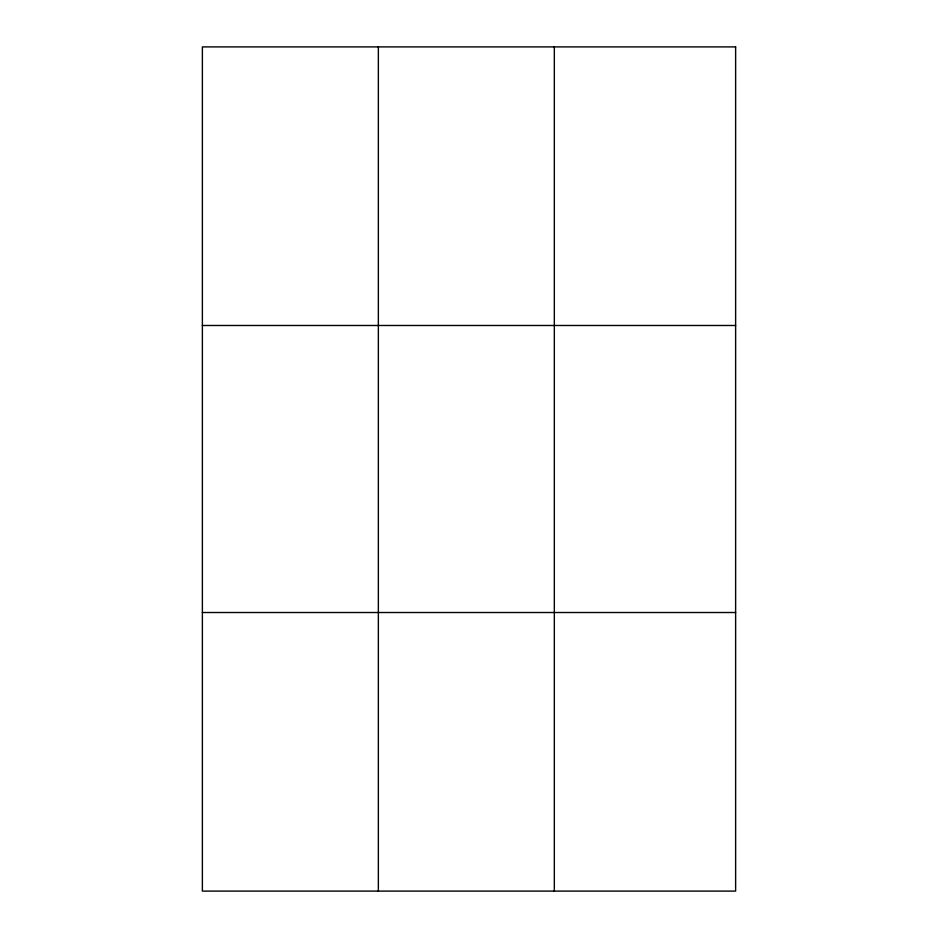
<?xml version="1.0" encoding="UTF-8"?>
<svg xmlns="http://www.w3.org/2000/svg" width="938" height="938" viewBox="0 0 938 938"><rect width="100%" height="100%" fill="white"/><g stroke="black" fill="none" stroke-linecap="round" stroke-linejoin="round"><path stroke-width="1.41" d="M378.354 891.1L378.354 46.9M554.323 891.1L554.323 46.9M202.374 325.486L735.627 325.486M202.374 612.514L735.627 612.514M735.627 46.9L735.627 891.1L202.374 891.1L202.374 46.9L735.627 46.9"/></g></svg>
